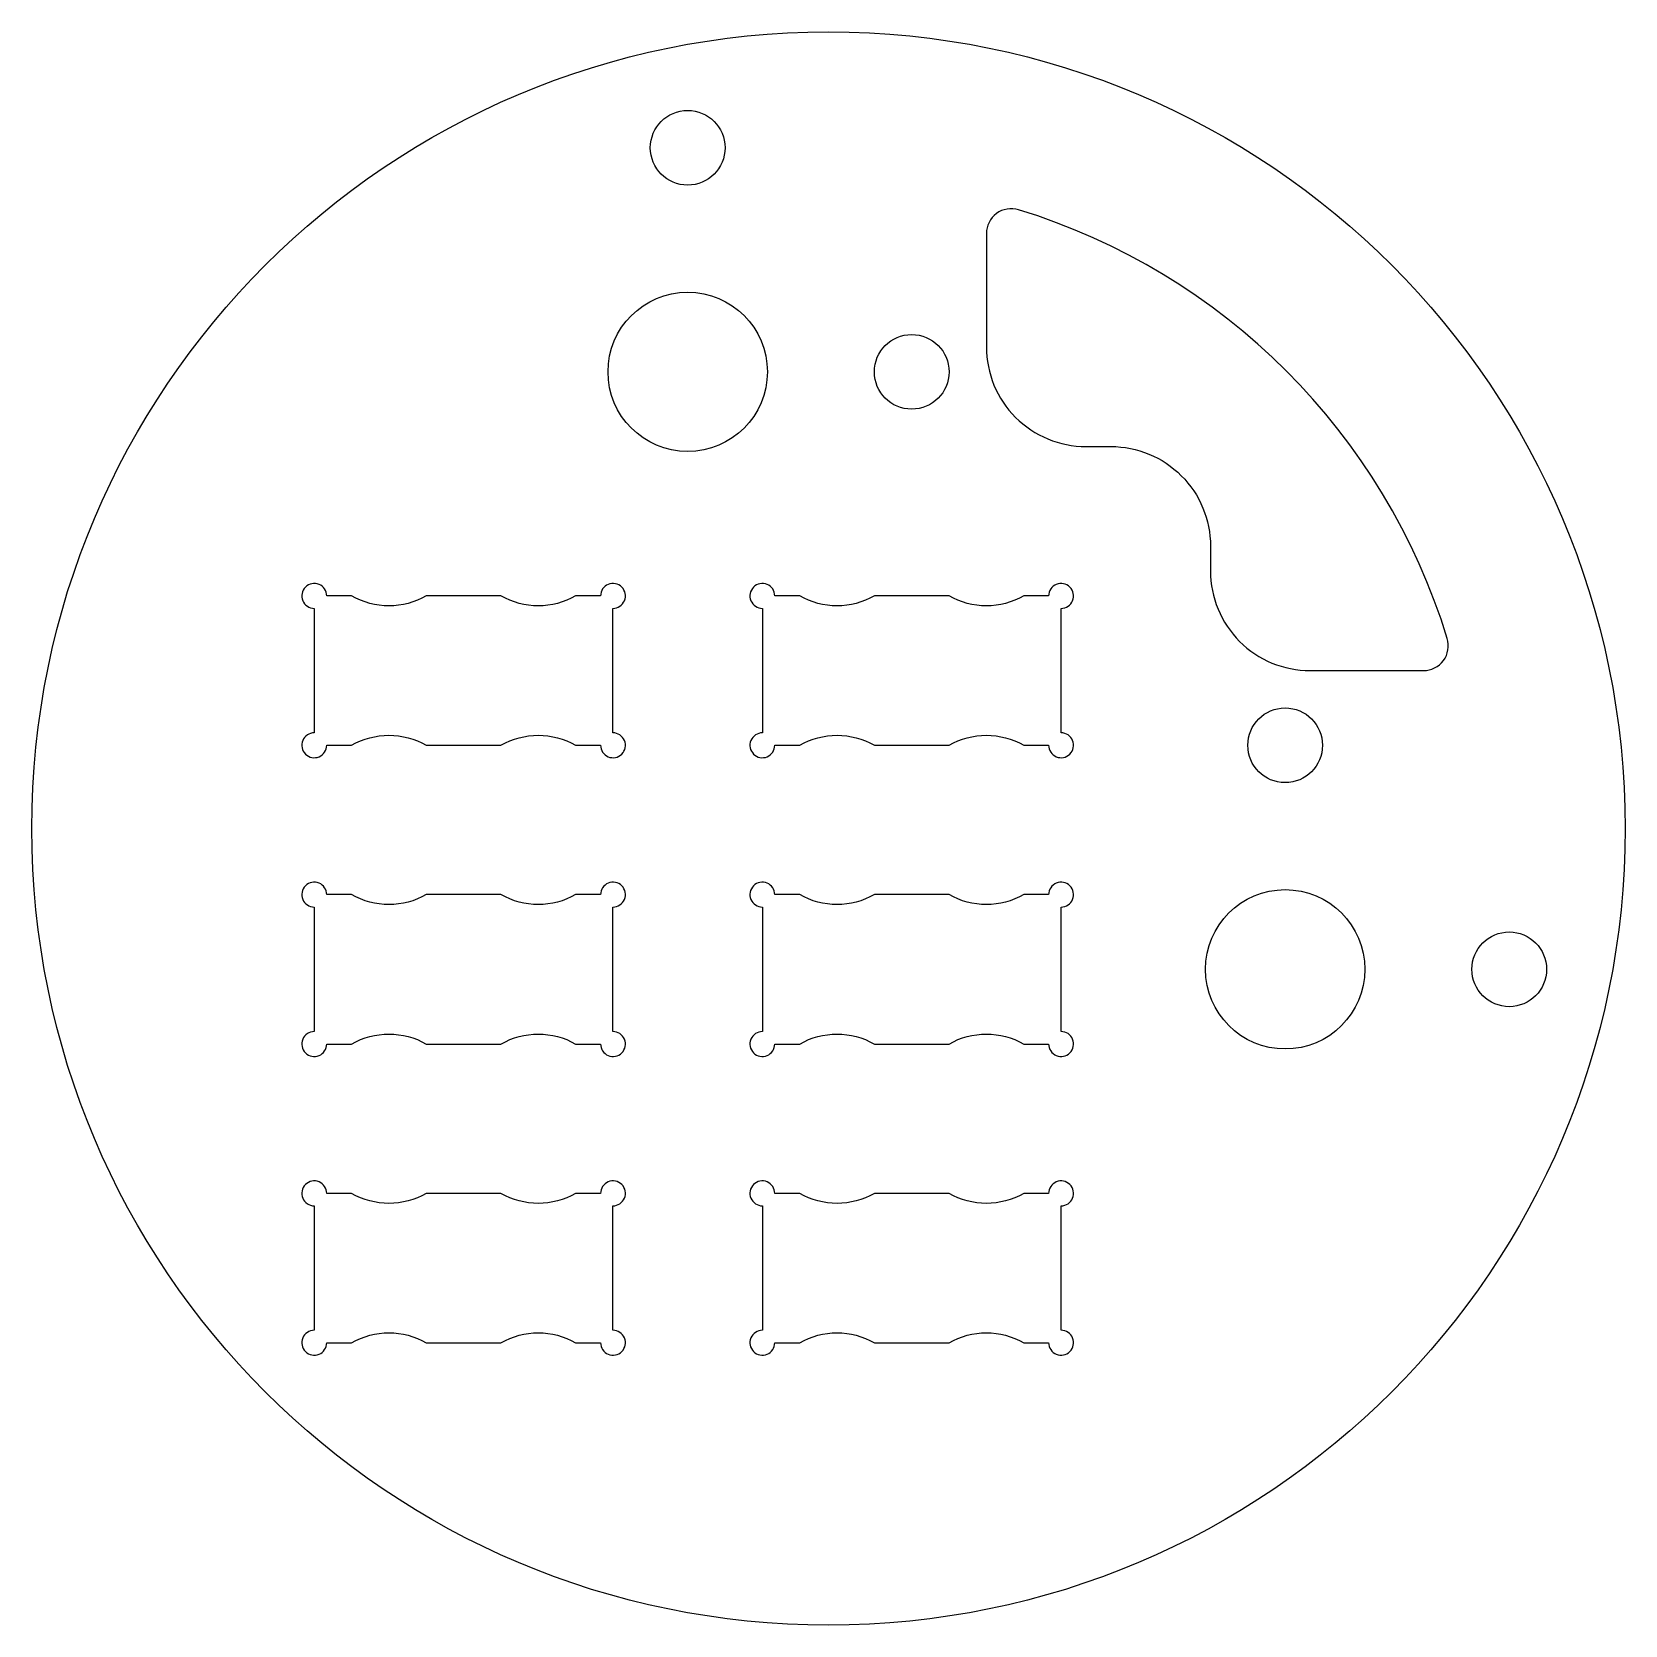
# Model space of a CAD drawing. Header units: millimetres. Extents: x -13.2 to 18.8, y -13.2 to 18.8.
import ezdxf

# ---------------------------------------------------------------- set-up
doc = ezdxf.new("R2010")
doc.units = ezdxf.units.MM

msp = doc.modelspace()

# ---------------------------------------------------------------- linework, layer by layer
for points in [[(10.5, 8.5), (10.5, 8, 0.414214), (12.5, 6), (14.777, 6, 0.504486), (15.255, 6.647, 0.248576), (6.647, 15.255, 0.504486), (6, 14.777), (6, 12.5, 0.414214), (8, 10.5), (8.5, 10.5, -0.414214)], [(-7.25, 7.5, 2.414214), (-7.5, 7.25), (-7.5, 4.75, 2.414214), (-7.25, 4.5), (-6.75, 4.5, -0.266667), (-5.25, 4.5), (-3.75, 4.5, -0.266667), (-2.25, 4.5), (-1.75, 4.5, 2.414214), (-1.5, 4.75), (-1.5, 7.25, 2.414214), (-1.75, 7.5), (-2.25, 7.5, -0.266667), (-3.75, 7.5), (-5.25, 7.5, -0.266667), (-6.75, 7.5)], [(1.75, 7.5, 2.414214), (1.5, 7.25), (1.5, 4.75, 2.414214), (1.75, 4.5), (2.25, 4.5, -0.266667), (3.75, 4.5), (5.25, 4.5, -0.266667), (6.75, 4.5), (7.25, 4.5, 2.414214), (7.5, 4.75), (7.5, 7.25, 2.414214), (7.25, 7.5), (6.75, 7.5, -0.266667), (5.25, 7.5), (3.75, 7.5, -0.266667), (2.25, 7.5)], [(-7.25, 1.5, 2.414214), (-7.5, 1.25), (-7.5, -1.25, 2.414214), (-7.25, -1.5), (-6.75, -1.5, -0.266667), (-5.25, -1.5), (-3.75, -1.5, -0.266667), (-2.25, -1.5), (-1.75, -1.5, 2.414214), (-1.5, -1.25), (-1.5, 1.25, 2.414214), (-1.75, 1.5), (-2.25, 1.5, -0.266667), (-3.75, 1.5), (-5.25, 1.5, -0.266667), (-6.75, 1.5)], [(1.75, 1.5, 2.414214), (1.5, 1.25), (1.5, -1.25, 2.414214), (1.75, -1.5), (2.25, -1.5, -0.266667), (3.75, -1.5), (5.25, -1.5, -0.266667), (6.75, -1.5), (7.25, -1.5, 2.414214), (7.5, -1.25), (7.5, 1.25, 2.414214), (7.25, 1.5), (6.75, 1.5, -0.266667), (5.25, 1.5), (3.75, 1.5, -0.266667), (2.25, 1.5)], [(-7.25, -4.5, 2.414214), (-7.5, -4.75), (-7.5, -7.25, 2.414214), (-7.25, -7.5), (-6.75, -7.5, -0.266667), (-5.25, -7.5), (-3.75, -7.5, -0.266667), (-2.25, -7.5), (-1.75, -7.5, 2.414214), (-1.5, -7.25), (-1.5, -4.75, 2.414214), (-1.75, -4.5), (-2.25, -4.5, -0.266667), (-3.75, -4.5), (-5.25, -4.5, -0.266667), (-6.75, -4.5)], [(1.75, -4.5, 2.414214), (1.5, -4.75), (1.5, -7.25, 2.414214), (1.75, -7.5), (2.25, -7.5, -0.266667), (3.75, -7.5), (5.25, -7.5, -0.266667), (6.75, -7.5), (7.25, -7.5, 2.414214), (7.5, -7.25), (7.5, -4.75, 2.414214), (7.25, -4.5), (6.75, -4.5, -0.266667), (5.25, -4.5), (3.75, -4.5, -0.266667), (2.25, -4.5)]]:
    msp.add_lwpolyline(points, format="xyb", close=True)
for centre, radius in [((2.828, 2.828), 16), ((0, 16.5), 0.75), ((0, 12), 1.6), ((4.5, 12), 0.75), ((12, 4.5), 0.75), ((12, 0), 1.6), ((16.5, 0), 0.75)]:
    msp.add_circle(centre, radius)

doc.saveas('drawing.dxf')
